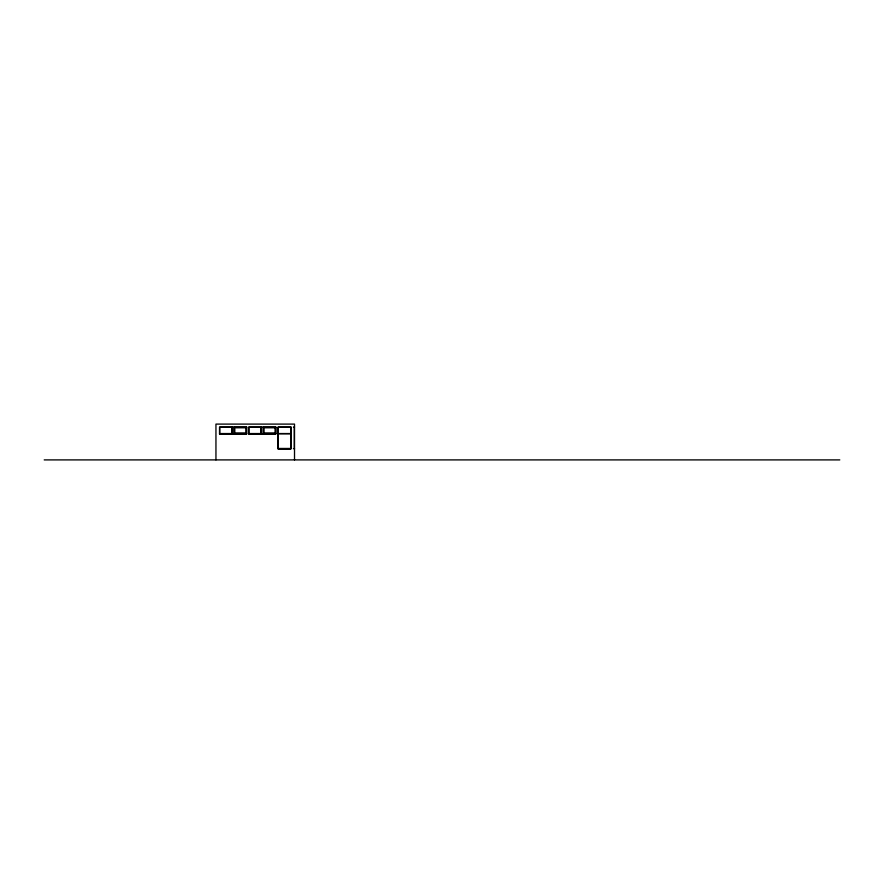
<?xml version="1.0" encoding="UTF-8"?>
<svg xmlns="http://www.w3.org/2000/svg" width="884" height="884" viewBox="0 0 884 884"><rect width="100%" height="100%" fill="white"/><g stroke="black" fill="none" stroke-linecap="round" stroke-linejoin="round"><path stroke-width="1.33" d="M293.422 427.082L294.516 427.082M278.206 433.547L290.737 433.547M219.53 433.746L246.68 433.746M248.669 433.746L275.819 433.746M278.007 433.746L290.935 433.746M278.007 448.663L290.935 448.663M293.422 448.663L294.516 448.663M44.2 459.901L839.8 459.901M294.516 459.901L294.516 424.099L215.95 424.099L215.95 459.901M294.317 427.082L294.317 448.663M263.244 427.082L263.244 433.746M261.255 427.082L261.255 433.746M234.105 427.082L234.105 433.746M232.116 427.082L232.116 433.746M246.68 427.082L219.53 427.082L219.53 434.044L246.68 434.044L246.68 427.082M275.819 427.082L248.669 427.082L248.669 434.044L275.819 434.044L275.819 427.082M290.935 427.082L278.007 427.082L278.007 448.962L290.935 448.962L290.935 427.082M231.917 427.281L219.729 427.281L219.729 433.547L231.917 433.547L231.917 427.281M246.481 427.281L234.304 427.281L234.304 433.547L246.481 433.547L246.481 427.281M261.056 427.281L248.868 427.281L248.868 433.547L261.056 433.547L261.056 427.281M275.62 427.281L263.443 427.281L263.443 433.547L275.62 433.547L275.62 427.281M290.737 427.281L278.206 427.281L278.206 448.464L290.737 448.464L290.737 427.281M245.984 427.779L234.801 427.779L234.801 433.049L245.984 433.049L245.984 427.779M275.123 427.779L263.94 427.779L263.94 433.049L275.123 433.049L275.123 427.779"/></g></svg>
